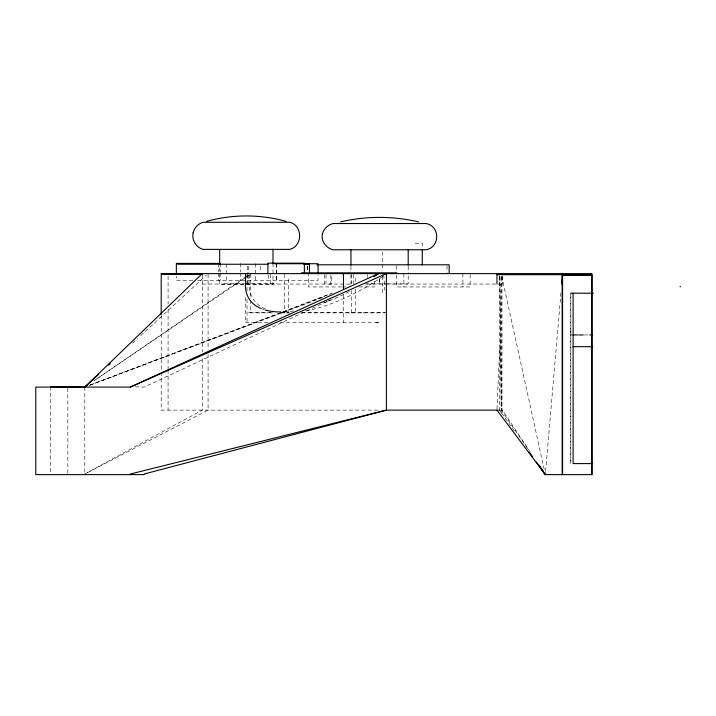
<?xml version="1.0" encoding="UTF-8"?>
<svg xmlns="http://www.w3.org/2000/svg" width="716" height="716" viewBox="0 0 716 716"><rect width="100%" height="100%" fill="white"/><g stroke="black" fill="none" stroke-linecap="round" stroke-linejoin="round"><path stroke-width="0.54" stroke-dasharray="3.58 2.69" d="M570.822 294.321L570.795 463.592L570.795 293.202M497.02 409.015L499.696 346.678M545.61 471.298L561.147 290.598M132.46 343.206L137.391 338.668M140.676 335.643L206.432 275.123M246.555 276.134L93.984 380.778L245.883 277.378M246.805 276.752L249.562 274.863M326.845 301.508L144.14 387.088L134.25 386.73M327.856 301.033L330.882 299.619M322.737 297.561L88.963 385.512L332.493 293.05M88.972 385.494L330.586 293.846M415.217 243.207L422.27 243.207L422.27 248.604M192.81 280.43L176.36 280.43L176.36 276.17M197.482 280.43L318.065 280.43L318.065 274.863M223.804 283.276L244.031 283.276M245.042 283.276L277.11 283.276M364.802 283.876L386.47 283.876M387.463 283.876L408.201 283.876L408.201 275.069M202.279 284.064L350.777 284.064M366.681 284.064L497.71 284.064M498.157 284.064L501.254 284.064M329.002 284.055L331.812 284.055L331.812 274.658M243.879 284.691L219.687 284.691L219.687 265.931M246.832 284.691L272.993 284.691L272.993 264.83M341.577 286.946L308.435 286.946L308.435 273.61M342.642 286.946L345.864 286.946M359.128 286.946L374.71 286.946L374.71 281.388M248.461 312.409L272.465 312.409M281.352 312.409L288.682 312.409M301.937 312.409L385.315 312.409M272.465 312.874L250.233 312.874L250.242 301.973M281.182 312.874L288.682 312.874L288.682 277.933M301.194 312.874L385.315 312.874M267.945 322.603L245.525 322.603L245.525 295.878M280.099 322.603L378.442 322.603M570.813 334.936L573.113 334.936M584.247 334.936L589.062 334.936M161.037 410.125L379.713 410.125M499.338 410.125L502.426 410.125L529.393 450.668M499.482 275.732L499.482 410.125L514.285 430.951M499.482 410.125L501.997 413.75L501.997 275.803M527.701 448.825L501.254 410.125L499.911 275.991M501.737 276.152L544.366 470.26M383.713 274.72L384.823 290.24M499.929 276.206L501.254 410.125L501.254 276.206M570.822 330.855L570.822 332.68M502.426 275.991L502.426 284.064M470.161 274.72L470.161 286.946L396.619 286.946L396.619 273.61M462.903 273.61L462.903 286.946M447.017 265.878L447.017 272.375M408.201 266.271L408.201 273.977M403.878 273.61L403.878 286.946M396.682 265.878L396.682 271.292M382.362 251.925L382.362 270.908M382.362 276.492L382.362 293.247M379.641 278.658L379.641 284.064M379.346 278.837L379.346 284.064M367.523 274.335L367.523 277.575M363.639 312.409L363.639 312.874M355.234 277.933L355.234 282.381M355.234 289.058L355.234 312.874M353.722 274.335L353.722 284.064M351.252 273.977L351.252 284.064M351.252 290.445L351.252 312.874M350.956 266.271L350.956 270.675M350.956 275.069L350.956 283.876M343.474 294.768L343.474 322.603M330.864 274.98L330.864 284.064M326.022 274.658L326.022 284.064M324.411 274.658L324.411 284.064M307.558 265.878L307.558 271.292M307.45 266.325L307.45 271.534M284.691 273.977L284.691 312.874M276.77 263.721L276.77 280.43M276.618 263.721L276.618 280.43M270.326 274.335L270.326 284.064M268.598 274.98L268.598 280.43M260.588 266.325L260.588 272.572M255.326 263.721L255.326 280.43M250.233 273.977L250.242 297.605M248.371 266.245L248.371 273.888M248.371 274.98L248.371 280.43M247.602 266.245L247.602 273.888M247.629 274.335L247.629 284.064M247.029 274.729L247.029 291.43M247.029 299.225L247.029 322.603M240.692 263.39L240.692 271.91M240.692 272.975L240.692 280.43M226.489 264.061L226.489 280.43M220.242 263.39L220.242 271.91M220.242 272.975L220.242 280.43M218.604 263.39L218.604 271.91M218.604 272.975L218.604 280.43M208.079 274.326L208.079 349.882M208.079 354.322L208.079 410.125L84.792 474.019L202.279 410.125L202.279 356.577M202.279 274.326L202.279 352.111M168.081 276.197L168.081 304.094M168.081 309.679L168.081 368.83M168.081 369.948L168.081 410.125M161.207 315.505L161.207 371.165M161.207 372.284L161.207 410.125M84.792 387.088L84.792 472.909M67.841 388.197L67.841 473.509M50.496 386.73L50.496 473.509M382.917 276.43A116.332 52.903 -33.7 0 1 305.267 311.03M289.479 312.838A116.332 52.903 -33.7 0 1 280.949 312.659M265.314 308.99A116.332 52.903 -33.7 0 1 250 274.693M349.301 291.555A113.754 50.317 -33.7 0 1 328.241 301.284M327.248 301.678A113.754 50.317 -33.7 0 1 321.94 303.665M293.658 310.968A113.754 50.317 -33.7 0 1 280.618 311.961M264.123 309.679A113.754 50.317 -33.7 0 1 262.137 308.99"/><path stroke-width="1.07" d="M562.579 274.693L562.579 275.418L591.693 275.418L591.693 474.618M591.255 273.977L592.123 273.977L592.123 474.618L545.323 474.618L496.976 410.125M561.72 283.948L562.481 275.078M50.496 386.73L84.792 387.088L202.279 273.61M84.792 387.088L87.549 385.19L84.792 387.088L98.763 374.226M108.626 365.151L110.273 363.639M498.309 410.125L386.398 410.125L144.14 474.019L144.14 474.618L35.8 474.618L35.8 387.088L130.33 387.088L378.442 273.61A113.754 50.317 -33.7 0 1 373.895 276.779M130.33 387.088L386.398 273.61L386.398 410.125L130.33 474.019L130.33 474.618M206.512 221.378C232.593 214.156 260.087 214.156 286.167 221.378M340.637 221.879C366.279 215.91 392.878 215.91 418.52 221.879M220.242 263.39L176.36 263.39L176.36 274.04M272.357 263.721L318.065 263.721L318.065 272.635M177.604 264.249L268.044 264.249M303.906 264.249L309.446 264.249L309.446 273.61M317.045 264.795L449.156 264.795L449.156 273.458M301.293 272.841L397.004 272.841M161.037 273.61L591.693 273.61M168.081 273.96L201.822 273.96M202.735 274.326L161.207 274.326L161.207 314.396M496.976 274.693L591.693 274.693M570.822 293.202L593.466 293.202M376.249 322.603L378.442 322.603M573.113 334.936L577.57 334.936M578.689 334.936L583.325 334.936M589.644 334.936L592.141 334.936M573.113 346.678L591.774 346.678M591.514 347.627L592.123 347.627M592.123 463.592L573.113 463.592L573.113 293.202M529.16 451.877L532.391 456.423M536.275 461.883L545.323 474.618L544.849 472.444M538.405 464.487L545.323 474.618L539.193 465.409M680.2 286.337L680.2 286.946M562.579 275.087L562.579 474.618M562.158 273.61L562.158 474.618M496.976 273.61L496.976 284.064M422.27 249.678L422.27 264.795M408.201 249.759L408.201 265.171M350.956 249.759L350.956 265.171M343.474 273.61L343.474 289.201M304.372 273.61L304.372 263.166L267.909 263.166L267.909 273.61M272.993 249.383L272.993 263.73M245.525 273.61L245.525 282.525M219.687 249.383L219.687 264.83M280.618 311.961A113.754 50.317 -33.7 0 1 265.153 310.001M261.179 308.605A113.754 50.317 -33.7 0 1 245.57 281.415M193.132 232.834C191.539 239.842 196.05 247.405 202.95 249.383L289.729 249.383C302.904 246.179 302.904 225.477 289.729 222.273L202.95 222.273C198.099 223.75 194.251 227.876 193.132 232.834M322.433 233.756C320.652 240.916 326.084 248.085 332.985 249.759L426.172 249.759C440.179 247.306 440.179 225.996 426.172 223.544L332.985 223.544C328.035 224.896 323.721 228.699 322.433 233.756"/></g></svg>
